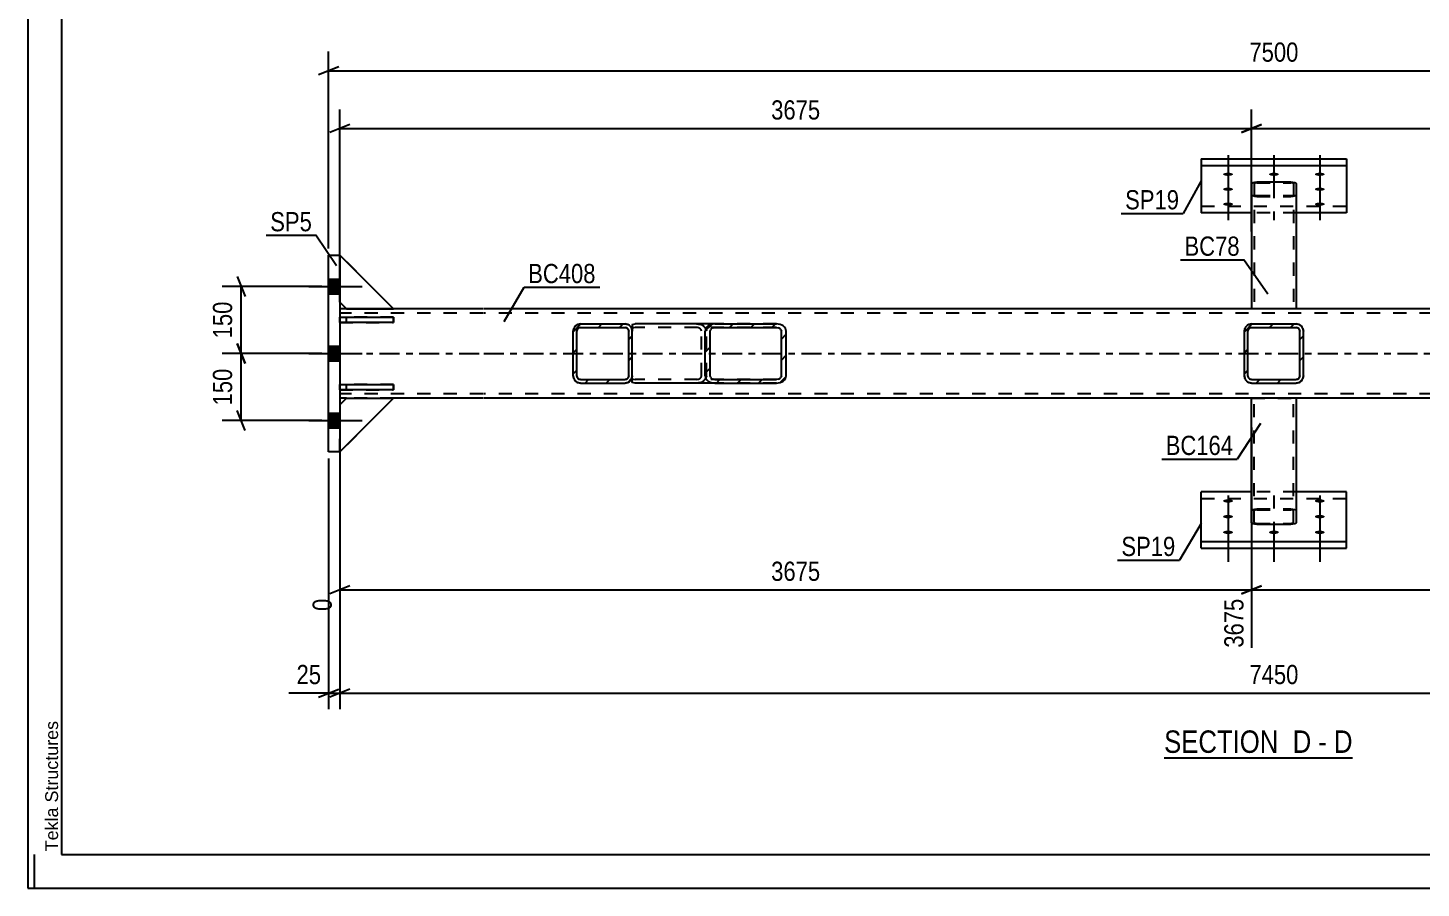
# Model space of a CAD drawing. Header units: millimetres. Extents: x 0 to 841, y 0 to 594.
# Drawn here: x 0 to 207.6, y 0 to 128.3 of the extents above; entities that cross this region are included whole.
import ezdxf

# ---------------------------------------------------------------- set-up
doc = ezdxf.new("R2010")
doc.units = ezdxf.units.MM
doc.linetypes.add('DXK_LINE_DOT2', pattern=[3.9198, 1.9599, -1.9599])
doc.linetypes.add('DXK_LINE_DOT3', pattern=[5.9187, 2.979, -0.9799, 0.9799, -0.9799])
doc.styles.add('Arial', font='ARIAL.TTF', dxfattribs={"height": 0.2})
doc.styles.add('Arial Narrow', font='ARIALN.TTF', dxfattribs={"height": 0.2})

# ---------------------------------------------------------------- blocks, each defined once
blk = doc.blocks.new('Unknown-761545199-1132')
at = {"color": 5, "linetype": 'Continuous'}
for p, q in [((0, 594), (0, 0)), ((5, 589), (5, 5)), ((1, 0), (1, 5)), ((5, 5), (836, 5)), ((0, 0), (841, 0))]:
    blk.add_line(p, q, dxfattribs=at)
at = {"color": 174, "linetype": 'Continuous', "style": 'Arial'}
blk.add_text('Tekla Structures', height=1.9102, rotation=90, dxfattribs=at).set_placement((4.5, 5.5))
blk = doc.blocks.new('Unknown-761545199-12 - 5012')
at = {"color": 6, "linetype": 'Continuous'}
blk.add_line((169.29, 19.42), (197.36, 19.42), dxfattribs=at)
at = {"color": 0, "linetype": 'Continuous'}
for points in [[(187.39, 20.17), (187.39, 23.67), (169.29, 23.67), (169.29, 20.17)], [(191.21, 20.17), (191.21, 23.67), (188.44, 23.67), (188.44, 20.17)], [(193.54, 20.17), (193.54, 23.67), (192.26, 23.67), (192.26, 20.17)], [(197.36, 20.17), (197.36, 23.67), (194.59, 23.67), (194.59, 20.17)]]:
    blk.add_wipeout(points, dxfattribs=at)
at = {"color": 7, "linetype": 'Continuous', "style": 'Arial Narrow'}
for s, p in [('SECTION ', (169.29, 20.17)), ('D', (188.44, 20.17)), ('D', (194.59, 20.17)), ('-', (192.26, 20.17))]:
    blk.add_text(s, height=3.34, dxfattribs=at).set_placement(p)
blk = doc.blocks.new('Part-761545199-5069 - 5012')
at = {"color": 2, "linetype": 'Continuous'}
for p, q in [((54.48, 86.38), (46.48, 94.38)), ((46.48, 94.38), (46.48, 94.37)), ((46.48, 87.38), (47.48, 86.38)), ((47.48, 86.38), (54.48, 86.38))]:
    blk.add_line(p, q, dxfattribs=at)
at = {"color": 7, "linetype": 'DXK_LINE_DOT2'}
blk.add_line((46.48, 94.38), (46.48, 87.38), dxfattribs=at)
blk = doc.blocks.new('Part-761545199-5030 - 5012')
at = {"color": 2, "linetype": 'Continuous'}
for p, q in [((182.31, 54.52), (182.31, 73.04)), ((188.98, 73.04), (188.98, 54.52)), ((182.37, 54.42), (182.31, 54.52)), ((182.54, 54.33), (182.37, 54.42)), ((182.8, 54.27), (182.54, 54.33)), ((183.11, 54.25), (182.8, 54.27)), ((183.11, 54.25), (188.18, 54.25)), ((188.48, 54.27), (188.18, 54.25)), ((188.74, 54.33), (188.48, 54.27)), ((188.91, 54.42), (188.74, 54.33)), ((188.98, 54.52), (188.91, 54.42))]:
    blk.add_line(p, q, dxfattribs=at)
at = {"color": 7, "linetype": 'DXK_LINE_DOT2'}
for p, q in [((182.31, 73.04), (188.98, 73.04)), ((182.71, 54.52), (182.71, 73.04)), ((188.58, 54.52), (188.58, 73.04)), ((182.31, 56.25), (182.37, 56.36)), ((182.37, 56.36), (182.54, 56.45)), ((182.54, 56.45), (182.8, 56.51)), ((182.74, 56.31), (182.71, 56.25)), ((182.83, 56.35), (182.74, 56.31)), ((182.8, 56.51), (183.11, 56.53)), ((182.96, 56.38), (182.83, 56.35)), ((183.11, 56.39), (182.96, 56.38)), ((183.11, 56.53), (188.18, 56.53)), ((183.11, 56.39), (188.18, 56.39)), ((188.18, 56.53), (188.48, 56.51)), ((188.33, 56.38), (188.18, 56.39)), ((188.46, 56.35), (188.33, 56.38)), ((188.46, 56.35), (188.48, 56.34)), ((188.48, 56.51), (188.74, 56.45)), ((188.48, 56.34), (188.55, 56.31)), ((188.58, 56.25), (188.55, 56.31)), ((188.74, 56.45), (188.91, 56.36)), ((188.91, 56.36), (188.98, 56.25)), ((182.71, 54.52), (182.74, 54.47)), ((182.74, 54.47), (182.83, 54.42)), ((182.83, 54.42), (182.96, 54.4)), ((182.96, 54.4), (183.11, 54.38)), ((183.11, 54.38), (188.18, 54.38)), ((188.18, 54.38), (188.33, 54.4)), ((188.33, 54.4), (188.46, 54.42)), ((188.46, 54.42), (188.55, 54.47)), ((188.55, 54.47), (188.58, 54.52))]:
    blk.add_line(p, q, dxfattribs=at)
blk = doc.blocks.new('Part-761545199-5078 - 5012')
at = {"color": 2, "linetype": 'Continuous'}
for p, q in [((46.48, 72.04), (47.48, 73.04)), ((54.48, 73.04), (46.48, 65.04)), ((47.48, 73.04), (54.48, 73.04))]:
    blk.add_line(p, q, dxfattribs=at)
at = {"color": 7, "linetype": 'DXK_LINE_DOT2'}
blk.add_line((46.48, 65.04), (46.48, 72.04), dxfattribs=at)
blk = doc.blocks.new('Part-761545199-5090 - 5012')
at = {"color": 7, "linetype": 'DXK_LINE_DOT2'}
for p, q in [((54.48, 75.11), (46.48, 75.11)), ((46.48, 75.11), (46.48, 74.31)), ((47.48, 74.31), (47.48, 75.11)), ((54.48, 74.31), (54.48, 75.11)), ((46.48, 74.31), (54.48, 74.31))]:
    blk.add_line(p, q, dxfattribs=at)
blk = doc.blocks.new('Part-761545199-5018 - 5012')
at = {"color": 2, "linetype": 'Continuous'}
for p, q in [((44.81, 94.37), (46.48, 94.37)), ((44.81, 65.04), (44.81, 94.37)), ((46.48, 94.37), (46.48, 65.04)), ((46.48, 65.04), (44.81, 65.04))]:
    blk.add_line(p, q, dxfattribs=at)
blk = doc.blocks.new('Part-761545199-5084 - 5012')
at = {"color": 2, "linetype": 'Continuous'}
for p, q in [((46.48, 75.11), (54.48, 75.11)), ((46.48, 74.31), (46.48, 75.11)), ((54.48, 75.11), (54.48, 74.31)), ((54.48, 74.31), (46.48, 74.31))]:
    blk.add_line(p, q, dxfattribs=at)
at = {"color": 7, "linetype": 'DXK_LINE_DOT2'}
blk.add_line((47.48, 74.31), (47.48, 75.11), dxfattribs=at)
blk = doc.blocks.new('Bolt-761545199-5033 - 5012')
at = {"linetype": 'Continuous'}
for points in [[(178.81, 57.47), (178.66, 57.48), (178.51, 57.5), (178.38, 57.52), (178.26, 57.56), (178.17, 57.6), (178.11, 57.65), (178.08, 57.7), (178.08, 57.75), (178.11, 57.8), (178.17, 57.85), (178.26, 57.89), (178.38, 57.93), (178.51, 57.95), (178.66, 57.97), (178.81, 57.98), (178.96, 57.97), (179.11, 57.95), (179.24, 57.93), (179.35, 57.89), (179.44, 57.85), (179.51, 57.8), (179.54, 57.75), (179.54, 57.7), (179.51, 57.65), (179.44, 57.6), (179.35, 57.56), (179.24, 57.52), (179.11, 57.5), (178.96, 57.48)], [(192.48, 57.47), (192.32, 57.48), (192.18, 57.5), (192.04, 57.52), (191.93, 57.56), (191.84, 57.6), (191.78, 57.65), (191.75, 57.7), (191.75, 57.75), (191.78, 57.8), (191.84, 57.85), (191.93, 57.89), (192.04, 57.93), (192.18, 57.95), (192.32, 57.97), (192.48, 57.98), (192.63, 57.97), (192.77, 57.95), (192.91, 57.93), (193.02, 57.89), (193.11, 57.85), (193.17, 57.8), (193.21, 57.75), (193.21, 57.7), (193.17, 57.65), (193.11, 57.6), (193.02, 57.56), (192.91, 57.52), (192.77, 57.5), (192.63, 57.48)], [(178.81, 55.14), (178.66, 55.14), (178.51, 55.16), (178.38, 55.19), (178.26, 55.22), (178.17, 55.26), (178.11, 55.31), (178.08, 55.36), (178.08, 55.41), (178.11, 55.47), (178.17, 55.51), (178.26, 55.56), (178.38, 55.59), (178.51, 55.62), (178.66, 55.63), (178.81, 55.64), (178.96, 55.63), (179.11, 55.62), (179.24, 55.59), (179.35, 55.56), (179.44, 55.51), (179.51, 55.47), (179.54, 55.41), (179.54, 55.36), (179.51, 55.31), (179.44, 55.26), (179.35, 55.22), (179.24, 55.19), (179.11, 55.16), (178.96, 55.14)], [(192.48, 55.14), (192.32, 55.14), (192.18, 55.16), (192.04, 55.19), (191.93, 55.22), (191.84, 55.26), (191.78, 55.31), (191.75, 55.36), (191.75, 55.41), (191.78, 55.47), (191.84, 55.51), (191.93, 55.56), (192.04, 55.59), (192.18, 55.62), (192.32, 55.63), (192.48, 55.64), (192.63, 55.63), (192.77, 55.62), (192.91, 55.59), (193.02, 55.56), (193.11, 55.51), (193.17, 55.47), (193.21, 55.41), (193.21, 55.36), (193.17, 55.31), (193.11, 55.26), (193.02, 55.22), (192.91, 55.19), (192.77, 55.16), (192.63, 55.14)], [(178.81, 52.8), (178.66, 52.81), (178.51, 52.82), (178.38, 52.85), (178.26, 52.88), (178.17, 52.93), (178.11, 52.97), (178.08, 53.02), (178.08, 53.08), (178.11, 53.13), (178.17, 53.18), (178.26, 53.22), (178.38, 53.25), (178.51, 53.28), (178.66, 53.3), (178.81, 53.3), (178.96, 53.3), (179.11, 53.28), (179.24, 53.25), (179.35, 53.22), (179.44, 53.18), (179.51, 53.13), (179.54, 53.08), (179.54, 53.02), (179.51, 52.97), (179.44, 52.93), (179.35, 52.88), (179.24, 52.85), (179.11, 52.82), (178.96, 52.81)], [(185.64, 52.8), (185.49, 52.81), (185.34, 52.82), (185.21, 52.85), (185.1, 52.88), (185.01, 52.93), (184.94, 52.97), (184.91, 53.02), (184.91, 53.08), (184.94, 53.13), (185.01, 53.18), (185.1, 53.22), (185.21, 53.25), (185.34, 53.28), (185.49, 53.3), (185.64, 53.3), (185.79, 53.3), (185.94, 53.28), (186.07, 53.25), (186.19, 53.22), (186.28, 53.18), (186.34, 53.13), (186.37, 53.08), (186.37, 53.02), (186.34, 52.97), (186.28, 52.93), (186.19, 52.88), (186.07, 52.85), (185.94, 52.82), (185.79, 52.81)], [(192.48, 52.8), (192.32, 52.81), (192.18, 52.82), (192.04, 52.85), (191.93, 52.88), (191.84, 52.93), (191.78, 52.97), (191.75, 53.02), (191.75, 53.08), (191.78, 53.13), (191.84, 53.18), (191.93, 53.22), (192.04, 53.25), (192.18, 53.28), (192.32, 53.3), (192.48, 53.3), (192.63, 53.3), (192.77, 53.28), (192.91, 53.25), (193.02, 53.22), (193.11, 53.18), (193.17, 53.13), (193.21, 53.08), (193.21, 53.02), (193.17, 52.97), (193.11, 52.93), (193.02, 52.88), (192.91, 52.85), (192.77, 52.82), (192.63, 52.81)]]:
    blk.add_hatch(color=1, dxfattribs=at).paths.add_polyline_path(points)
at = {"color": 1, "linetype": 'Continuous'}
for p, q in [((178.81, 58.54), (178.81, 53.34)), ((192.48, 58.54), (192.48, 53.34)), ((178.81, 56.2), (178.81, 51)), ((192.48, 56.2), (192.48, 51)), ((178.81, 53.87), (178.81, 48.67)), ((185.64, 53.87), (185.64, 48.67)), ((192.48, 53.87), (192.48, 48.67))]:
    blk.add_line(p, q, dxfattribs=at)
at = {"color": 1, "linetype": 'DXK_LINE_DOT2'}
blk.add_line((185.64, 58.54), (185.64, 53.34), dxfattribs=at)
blk = doc.blocks.new('Bolt-761545199-5034 - 5012')
at = {"linetype": 'Continuous'}
for points in [[(178.81, 106.66), (178.96, 106.66), (179.11, 106.64), (179.24, 106.62), (179.35, 106.58), (179.44, 106.54), (179.51, 106.5), (179.54, 106.45), (179.54, 106.4), (179.51, 106.35), (179.44, 106.31), (179.35, 106.27), (179.24, 106.23), (179.11, 106.21), (178.96, 106.19), (178.81, 106.19), (178.66, 106.19), (178.51, 106.21), (178.38, 106.23), (178.26, 106.27), (178.17, 106.31), (178.11, 106.35), (178.08, 106.4), (178.08, 106.45), (178.11, 106.5), (178.17, 106.54), (178.26, 106.58), (178.38, 106.62), (178.51, 106.64), (178.66, 106.66)], [(185.64, 106.66), (185.79, 106.66), (185.94, 106.64), (186.07, 106.62), (186.19, 106.58), (186.28, 106.54), (186.34, 106.5), (186.37, 106.45), (186.37, 106.4), (186.34, 106.35), (186.28, 106.31), (186.19, 106.27), (186.07, 106.23), (185.94, 106.21), (185.79, 106.19), (185.64, 106.19), (185.49, 106.19), (185.34, 106.21), (185.21, 106.23), (185.1, 106.27), (185.01, 106.31), (184.94, 106.35), (184.91, 106.4), (184.91, 106.45), (184.94, 106.5), (185.01, 106.54), (185.1, 106.58), (185.21, 106.62), (185.34, 106.64), (185.49, 106.66)], [(192.48, 106.66), (192.63, 106.66), (192.77, 106.64), (192.91, 106.62), (193.02, 106.58), (193.11, 106.54), (193.17, 106.5), (193.21, 106.45), (193.21, 106.4), (193.17, 106.35), (193.11, 106.31), (193.02, 106.27), (192.91, 106.23), (192.77, 106.21), (192.63, 106.19), (192.48, 106.19), (192.32, 106.19), (192.18, 106.21), (192.04, 106.23), (191.93, 106.27), (191.84, 106.31), (191.78, 106.35), (191.75, 106.4), (191.75, 106.45), (191.78, 106.5), (191.84, 106.54), (191.93, 106.58), (192.04, 106.62), (192.18, 106.64), (192.32, 106.66)], [(178.81, 104.44), (178.96, 104.43), (179.11, 104.42), (179.24, 104.39), (179.35, 104.36), (179.44, 104.32), (179.51, 104.27), (179.54, 104.23), (179.54, 104.18), (179.51, 104.13), (179.44, 104.08), (179.35, 104.04), (179.24, 104.01), (179.11, 103.98), (178.96, 103.97), (178.81, 103.96), (178.66, 103.97), (178.51, 103.98), (178.38, 104.01), (178.26, 104.04), (178.17, 104.08), (178.11, 104.13), (178.08, 104.18), (178.08, 104.23), (178.11, 104.27), (178.17, 104.32), (178.26, 104.36), (178.38, 104.39), (178.51, 104.42), (178.66, 104.43)], [(192.48, 104.44), (192.63, 104.43), (192.77, 104.42), (192.91, 104.39), (193.02, 104.36), (193.11, 104.32), (193.17, 104.27), (193.21, 104.23), (193.21, 104.18), (193.17, 104.13), (193.11, 104.08), (193.02, 104.04), (192.91, 104.01), (192.77, 103.98), (192.63, 103.97), (192.48, 103.96), (192.32, 103.97), (192.18, 103.98), (192.04, 104.01), (191.93, 104.04), (191.84, 104.08), (191.78, 104.13), (191.75, 104.18), (191.75, 104.23), (191.78, 104.27), (191.84, 104.32), (191.93, 104.36), (192.04, 104.39), (192.18, 104.42), (192.32, 104.43)], [(178.81, 102.21), (178.96, 102.21), (179.11, 102.19), (179.24, 102.17), (179.35, 102.14), (179.44, 102.1), (179.51, 102.05), (179.54, 102), (179.54, 101.95), (179.51, 101.9), (179.44, 101.86), (179.35, 101.82), (179.24, 101.78), (179.11, 101.76), (178.96, 101.74), (178.81, 101.74), (178.66, 101.74), (178.51, 101.76), (178.38, 101.78), (178.26, 101.82), (178.17, 101.86), (178.11, 101.9), (178.08, 101.95), (178.08, 102), (178.11, 102.05), (178.17, 102.1), (178.26, 102.14), (178.38, 102.17), (178.51, 102.19), (178.66, 102.21)], [(192.48, 102.21), (192.63, 102.21), (192.77, 102.19), (192.91, 102.17), (193.02, 102.14), (193.11, 102.1), (193.17, 102.05), (193.21, 102), (193.21, 101.95), (193.17, 101.9), (193.11, 101.86), (193.02, 101.82), (192.91, 101.78), (192.77, 101.76), (192.63, 101.74), (192.48, 101.74), (192.32, 101.74), (192.18, 101.76), (192.04, 101.78), (191.93, 101.82), (191.84, 101.86), (191.78, 101.9), (191.75, 101.95), (191.75, 102), (191.78, 102.05), (191.84, 102.1), (191.93, 102.14), (192.04, 102.17), (192.18, 102.19), (192.32, 102.21)]]:
    blk.add_hatch(color=1, dxfattribs=at).paths.add_polyline_path(points)
at = {"color": 1, "linetype": 'Continuous'}
for p, q in [((178.81, 109.26), (178.81, 104.03)), ((185.64, 109.26), (185.64, 104.03)), ((192.48, 109.26), (192.48, 104.03)), ((178.81, 107.04), (178.81, 101.81)), ((192.48, 107.04), (192.48, 101.81)), ((178.81, 104.81), (178.81, 99.58)), ((192.48, 104.81), (192.48, 99.58))]:
    blk.add_line(p, q, dxfattribs=at)
at = {"color": 1, "linetype": 'DXK_LINE_DOT2'}
blk.add_line((185.64, 104.81), (185.64, 99.58), dxfattribs=at)
blk = doc.blocks.new('Part-761545199-5102 - 5012')
at = {"linetype": 'Continuous'}
h = blk.add_hatch(dxfattribs=at)
h.set_pattern_fill('', scale=0.7, style=0, pattern_type=0)
h.set_pattern_definition([(45, (112.086, 75.3895), (-1.57154, 1.57154), [])])
h.paths.add_polyline_path([(111.53, 75.31), (112.09, 75.39), (112.56, 75.62), (112.88, 75.97), (112.99, 76.37), (112.99, 83.04), (112.88, 83.45), (112.56, 83.8), (112.09, 84.03), (111.53, 84.11), (102.37, 84.11), (101.81, 84.03), (101.34, 83.8), (101.02, 83.45), (100.91, 83.04), (100.91, 76.37), (101.02, 75.97), (101.34, 75.62), (101.81, 75.39), (102.37, 75.31)])
h.paths.add_polyline_path([(102.09, 75.88), (101.86, 76), (101.7, 76.17), (101.64, 76.37), (101.64, 83.04), (101.7, 83.25), (101.86, 83.42), (102.09, 83.53), (102.37, 83.57), (111.53, 83.57), (111.81, 83.53), (112.04, 83.42), (112.2, 83.25), (112.26, 83.04), (112.26, 76.37), (112.2, 76.17), (112.04, 76), (111.81, 75.88), (111.53, 75.84), (102.37, 75.84)])
at = {"color": 2, "linetype": 'Continuous'}
for p, q in [((90.04, 84.05), (90.47, 84.11)), ((90.04, 84.05), (90.04, 83.04)), ((102.37, 84.11), (90.47, 84.11)), ((101.02, 83.45), (100.91, 83.04)), ((100.91, 76.37), (100.91, 83.04)), ((101.64, 83.04), (101.7, 83.25)), ((101.64, 76.37), (101.64, 83.04)), ((102.37, 84.11), (101.81, 84.03)), ((102.09, 83.53), (102.37, 83.57)), ((102.37, 84.11), (111.53, 84.11)), ((102.37, 83.57), (111.53, 83.57)), ((112.09, 84.03), (111.53, 84.11)), ((111.53, 83.57), (111.81, 83.53)), ((112.2, 83.25), (112.26, 83.04)), ((112.26, 76.37), (112.26, 83.04)), ((112.99, 83.04), (112.88, 83.45)), ((112.99, 76.37), (112.99, 83.04)), ((90.04, 75.39), (90.04, 76.37)), ((90.04, 75.37), (90.04, 75.39)), ((90.47, 75.31), (90.04, 75.37)), ((102.37, 75.31), (90.47, 75.31)), ((100.91, 76.37), (101.02, 75.97)), ((101.7, 76.17), (101.64, 76.37)), ((101.81, 75.39), (102.37, 75.31)), ((102.37, 75.84), (102.09, 75.88)), ((102.37, 75.84), (111.53, 75.84)), ((102.37, 75.31), (111.53, 75.31)), ((111.81, 75.88), (111.53, 75.84)), ((111.53, 75.31), (112.09, 75.39)), ((112.26, 76.37), (112.2, 76.17)), ((112.88, 75.97), (112.99, 76.37))]:
    blk.add_line(p, q, dxfattribs=at)
at = {"color": 7, "linetype": 'DXK_LINE_DOT2'}
for p, q in [((90.04, 84.05), (90.04, 83.46)), ((90.19, 83.53), (90.04, 83.46)), ((90.04, 75.62), (90.04, 83.04)), ((90.47, 83.57), (90.19, 83.53)), ((111.53, 83.57), (90.47, 83.57)), ((99.62, 84.11), (100.18, 84.03)), ((99.9, 83.53), (99.62, 83.57)), ((100.35, 83.04), (100.3, 83.25)), ((100.35, 76.37), (100.35, 83.04)), ((100.97, 83.45), (101.09, 83.04)), ((101.09, 76.37), (101.09, 83.04)), ((111.53, 84.11), (102.37, 84.11)), ((90.04, 75.95), (90.19, 75.88)), ((90.19, 75.88), (90.47, 75.84)), ((111.53, 75.84), (90.47, 75.84)), ((99.62, 75.84), (99.9, 75.88)), ((100.18, 75.39), (99.62, 75.31)), ((100.3, 76.17), (100.35, 76.37)), ((101.09, 76.37), (100.97, 75.97)), ((111.53, 75.31), (102.37, 75.31))]:
    blk.add_line(p, q, dxfattribs=at)
for centre, radius, start, end in [((99.73, 82.89), 0.668, 32.4104, 75.4453), ((99.85, 82.73), 1.34, 32.4104, 75.4453), ((99.73, 76.53), 0.668, 284.5547, 327.5896), ((99.85, 76.68), 1.34, 284.5547, 327.5896)]:
    blk.add_arc(centre, radius, start, end, dxfattribs=at)
at = {"color": 2, "linetype": 'Continuous'}
for centre, radius, start, end in [((102.15, 82.73), 1.34, 104.5547, 147.5896), ((102.26, 82.89), 0.668, 104.5547, 147.5896), ((111.64, 82.89), 0.668, 32.4104, 75.4453), ((111.75, 82.73), 1.34, 32.4104, 75.4453), ((102.15, 76.68), 1.34, 212.4104, 255.4453), ((102.26, 76.53), 0.668, 212.4104, 255.4453), ((111.64, 76.53), 0.668, 284.5547, 327.5896), ((111.75, 76.68), 1.34, 284.5547, 327.5896)]:
    blk.add_arc(centre, radius, start, end, dxfattribs=at)
blk = doc.blocks.new('Part-761545199-5109 - 5012')
at = {"linetype": 'Continuous'}
h = blk.add_hatch(dxfattribs=at)
h.set_pattern_fill('', scale=0.7, style=0, pattern_type=0)
h.set_pattern_definition([(45, (189.384, 75.3895), (-1.57154, 1.57154), [])])
h.paths.add_polyline_path([(188.98, 75.31), (189.38, 75.39), (189.73, 75.62), (189.96, 75.97), (190.04, 76.37), (190.04, 83.04), (189.96, 83.45), (189.73, 83.8), (189.38, 84.03), (188.98, 84.11), (182.31, 84.11), (181.9, 84.03), (181.55, 83.8), (181.32, 83.45), (181.24, 83.04), (181.24, 76.37), (181.32, 75.97), (181.55, 75.62), (181.9, 75.39), (182.31, 75.31)])
h.paths.add_polyline_path([(182.11, 75.88), (181.93, 76), (181.82, 76.17), (181.78, 76.37), (181.78, 83.04), (181.82, 83.25), (181.93, 83.42), (182.11, 83.53), (182.31, 83.57), (188.98, 83.57), (189.18, 83.53), (189.35, 83.42), (189.47, 83.25), (189.51, 83.04), (189.51, 76.37), (189.47, 76.17), (189.35, 76), (189.18, 75.88), (188.98, 75.84), (182.31, 75.84)])
at = {"color": 7, "linetype": 'DXK_LINE_DOT2'}
for p, q in [((181.24, 83.04), (181.32, 83.45)), ((181.24, 76.37), (181.24, 83.04)), ((181.82, 83.25), (181.78, 83.04)), ((181.78, 76.37), (181.78, 83.04)), ((181.9, 84.03), (182.31, 84.11)), ((182.31, 83.57), (182.11, 83.53)), ((182.31, 84.11), (188.98, 84.11)), ((182.31, 83.57), (188.98, 83.57)), ((188.98, 84.11), (189.38, 84.03)), ((189.18, 83.53), (188.98, 83.57)), ((189.51, 83.04), (189.47, 83.25)), ((189.51, 76.37), (189.51, 83.04)), ((189.96, 83.45), (190.04, 83.04)), ((190.04, 76.37), (190.04, 83.04)), ((181.32, 75.97), (181.24, 76.37)), ((181.78, 76.37), (181.82, 76.17)), ((182.31, 75.31), (181.9, 75.39)), ((182.11, 75.88), (182.31, 75.84)), ((182.31, 75.84), (188.98, 75.84)), ((182.31, 75.31), (188.98, 75.31)), ((188.98, 75.84), (189.18, 75.88)), ((189.38, 75.39), (188.98, 75.31)), ((189.47, 76.17), (189.51, 76.37)), ((190.04, 76.37), (189.96, 75.97))]:
    blk.add_line(p, q, dxfattribs=at)
at = {"color": 2, "linetype": 'Continuous'}
for p, q in [((181.32, 83.45), (181.24, 83.04)), ((181.24, 76.37), (181.24, 83.04)), ((181.78, 83.04), (181.82, 83.25)), ((181.78, 76.37), (181.78, 83.04)), ((182.31, 84.11), (181.9, 84.03)), ((182.11, 83.53), (182.31, 83.57)), ((182.31, 84.11), (188.98, 84.11)), ((182.31, 83.57), (188.98, 83.57)), ((189.38, 84.03), (188.98, 84.11)), ((188.98, 83.57), (189.18, 83.53)), ((189.47, 83.25), (189.51, 83.04)), ((189.51, 76.37), (189.51, 83.04)), ((190.04, 83.04), (189.96, 83.45)), ((190.04, 76.37), (190.04, 83.04)), ((181.24, 76.37), (181.32, 75.97)), ((181.82, 76.17), (181.78, 76.37)), ((181.9, 75.39), (182.31, 75.31)), ((182.31, 75.84), (182.11, 75.88)), ((182.31, 75.84), (188.98, 75.84)), ((182.31, 75.31), (188.98, 75.31)), ((189.18, 75.88), (188.98, 75.84)), ((188.98, 75.31), (189.38, 75.39)), ((189.51, 76.37), (189.47, 76.17)), ((189.96, 75.97), (190.04, 76.37))]:
    blk.add_line(p, q, dxfattribs=at)
at = {"color": 7, "linetype": 'DXK_LINE_DOT2'}
for centre, radius, start, end in [((182.31, 83.04), 1.07, 112.5, 157.5), ((182.31, 83.04), 0.533, 112.5, 157.5), ((188.98, 83.04), 0.533, 22.5, 67.5), ((188.98, 83.04), 1.07, 22.5, 67.5), ((182.31, 76.37), 1.07, 202.5, 247.5), ((182.31, 76.37), 0.533, 202.5, 247.5), ((188.98, 76.37), 0.533, 292.5, 337.5), ((188.98, 76.37), 1.07, 292.5, 337.5)]:
    blk.add_arc(centre, radius, start, end, dxfattribs=at)
at = {"color": 2, "linetype": 'Continuous'}
for centre, radius, start, end in [((182.31, 83.04), 1.07, 112.5, 157.5), ((182.31, 83.04), 0.533, 112.5, 157.5), ((188.98, 83.04), 0.533, 22.5, 67.5), ((188.98, 83.04), 1.07, 22.5, 67.5), ((182.31, 76.37), 1.07, 202.5, 247.5), ((182.31, 76.37), 0.533, 202.5, 247.5), ((188.98, 76.37), 0.533, 292.5, 337.5), ((188.98, 76.37), 1.07, 292.5, 337.5)]:
    blk.add_arc(centre, radius, start, end, dxfattribs=at)
blk = doc.blocks.new('Part-761545199-5045 - 5012')
at = {"color": 7, "linetype": 'DXK_LINE_DOT2'}
for p, q in [((54.48, 85.11), (46.48, 85.11)), ((46.48, 85.11), (46.48, 84.31)), ((47.48, 84.31), (47.48, 85.11)), ((54.48, 84.31), (54.48, 85.11)), ((46.48, 84.31), (54.48, 84.31))]:
    blk.add_line(p, q, dxfattribs=at)
blk = doc.blocks.new('Part-761545199-5115 - 5012')
at = {"color": 2, "linetype": 'Continuous'}
for p, q in [((67.81, 86.37), (46.48, 86.37)), ((303.38, 86.37), (67.91, 86.37)), ((47.47, 73.04), (46.48, 73.04)), ((67.81, 73.04), (54.47, 73.04)), ((303.38, 73.04), (67.91, 73.04))]:
    blk.add_line(p, q, dxfattribs=at)
at = {"color": 7, "linetype": 'DXK_LINE_DOT2'}
for p, q in [((46.48, 86.37), (46.48, 73.04)), ((67.81, 85.71), (46.48, 85.71)), ((303.38, 85.71), (67.91, 85.71)), ((67.81, 73.71), (46.48, 73.71)), ((54.47, 73.04), (47.47, 73.04)), ((303.38, 73.71), (67.91, 73.71))]:
    blk.add_line(p, q, dxfattribs=at)
at = {"color": 7, "linetype": 'DXK_LINE_DOT3'}
for p, q in [((46.48, 79.71), (67.81, 79.71)), ((67.91, 79.71), (303.38, 79.71))]:
    blk.add_line(p, q, dxfattribs=at)
blk = doc.blocks.new('Part-761545199-5055 - 5012')
at = {"color": 2, "linetype": 'Continuous'}
for p, q in [((174.81, 108.74), (196.48, 108.74)), ((174.81, 108.74), (174.81, 100.67)), ((196.48, 108.74), (196.48, 100.67)), ((174.81, 107.73), (196.48, 107.73)), ((182.31, 100.67), (174.81, 100.67)), ((196.48, 100.67), (188.98, 100.67))]:
    blk.add_line(p, q, dxfattribs=at)
at = {"color": 7, "linetype": 'DXK_LINE_DOT2'}
for p, q in [((174.81, 101.68), (196.48, 101.68)), ((188.98, 100.67), (182.31, 100.67))]:
    blk.add_line(p, q, dxfattribs=at)
blk = doc.blocks.new('Part-761545199-5056 - 5012')
at = {"color": 2, "linetype": 'Continuous'}
for p, q in [((174.81, 50.68), (174.81, 59.09)), ((182.31, 59.09), (174.81, 59.09)), ((196.48, 59.09), (188.98, 59.09)), ((196.48, 50.68), (196.48, 59.09)), ((174.81, 51.68), (196.48, 51.68)), ((174.81, 50.68), (196.48, 50.68))]:
    blk.add_line(p, q, dxfattribs=at)
at = {"color": 7, "linetype": 'DXK_LINE_DOT2'}
for p, q in [((188.98, 59.09), (182.31, 59.09)), ((174.81, 58.09), (196.48, 58.09))]:
    blk.add_line(p, q, dxfattribs=at)
blk = doc.blocks.new('Part-761545199-5062 - 5012')
at = {"color": 2, "linetype": 'Continuous'}
for p, q in [((182.31, 105.03), (182.37, 105.12)), ((182.31, 105.03), (182.31, 86.37)), ((182.37, 105.12), (182.54, 105.21)), ((182.54, 105.21), (182.8, 105.27)), ((182.8, 105.27), (183.11, 105.29)), ((183.11, 105.29), (188.18, 105.29)), ((188.18, 105.29), (188.48, 105.27)), ((188.48, 105.27), (188.74, 105.21)), ((188.74, 105.21), (188.91, 105.12)), ((188.91, 105.12), (188.98, 105.03)), ((188.98, 105.03), (188.98, 86.37))]:
    blk.add_line(p, q, dxfattribs=at)
at = {"color": 7, "linetype": 'DXK_LINE_DOT2'}
for p, q in [((182.74, 105.07), (182.71, 105.03)), ((182.71, 105.03), (182.71, 86.37)), ((182.83, 105.12), (182.74, 105.07)), ((182.96, 105.15), (182.83, 105.12)), ((183.11, 105.16), (182.96, 105.15)), ((183.11, 105.16), (188.18, 105.16)), ((188.33, 105.15), (188.18, 105.16)), ((188.46, 105.12), (188.33, 105.15)), ((188.55, 105.07), (188.46, 105.12)), ((188.58, 105.03), (188.55, 105.07)), ((188.58, 105.03), (188.58, 86.37)), ((182.37, 103.28), (182.31, 103.38)), ((182.54, 103.19), (182.37, 103.28)), ((182.8, 103.14), (182.54, 103.19)), ((182.71, 103.38), (182.74, 103.33)), ((182.74, 103.33), (182.83, 103.28)), ((183.11, 103.12), (182.8, 103.14)), ((182.83, 103.28), (182.96, 103.26)), ((182.96, 103.26), (183.11, 103.25)), ((183.11, 103.25), (188.18, 103.25)), ((183.11, 103.12), (188.18, 103.12)), ((188.18, 103.25), (188.33, 103.26)), ((188.48, 103.14), (188.18, 103.12)), ((188.33, 103.26), (188.46, 103.28)), ((188.46, 103.28), (188.55, 103.33)), ((188.74, 103.19), (188.48, 103.14)), ((188.55, 103.33), (188.58, 103.38)), ((188.91, 103.28), (188.74, 103.19)), ((188.98, 103.38), (188.91, 103.28)), ((188.98, 86.37), (182.31, 86.37))]:
    blk.add_line(p, q, dxfattribs=at)
blk = doc.blocks.new('Part-761545199-5066 - 5012')
at = {"color": 7, "linetype": 'DXK_LINE_DOT2'}
for p, q in [((54.48, 86.38), (46.48, 94.38)), ((46.48, 94.38), (46.48, 87.38)), ((46.48, 87.38), (47.48, 86.38)), ((47.48, 86.38), (54.48, 86.38))]:
    blk.add_line(p, q, dxfattribs=at)
blk = doc.blocks.new('Part-761545199-5072 - 5012')
at = {"color": 7, "linetype": 'DXK_LINE_DOT2'}
for p, q in [((54.48, 86.38), (46.48, 94.38)), ((46.48, 94.38), (46.48, 87.38)), ((46.48, 87.38), (47.48, 86.38)), ((47.48, 86.38), (54.48, 86.38))]:
    blk.add_line(p, q, dxfattribs=at)
blk = doc.blocks.new('Part-761545199-5075 - 5012')
at = {"color": 7, "linetype": 'DXK_LINE_DOT2'}
for p, q in [((46.48, 72.04), (47.48, 73.04)), ((54.48, 73.04), (46.48, 65.04)), ((47.48, 73.04), (54.48, 73.04)), ((46.48, 65.04), (46.48, 72.04))]:
    blk.add_line(p, q, dxfattribs=at)
blk = doc.blocks.new('Part-761545199-5081 - 5012')
at = {"color": 7, "linetype": 'DXK_LINE_DOT2'}
for p, q in [((46.48, 72.04), (47.48, 73.04)), ((54.48, 73.04), (46.48, 65.04)), ((47.48, 73.04), (54.48, 73.04)), ((46.48, 65.04), (46.48, 72.04))]:
    blk.add_line(p, q, dxfattribs=at)
blk = doc.blocks.new('Part-761545199-5087 - 5012')
at = {"color": 2, "linetype": 'Continuous'}
for p, q in [((46.48, 85.11), (54.48, 85.11)), ((46.48, 84.31), (46.48, 85.11)), ((54.48, 85.11), (54.48, 84.31)), ((54.48, 84.31), (46.48, 84.31))]:
    blk.add_line(p, q, dxfattribs=at)
at = {"color": 7, "linetype": 'DXK_LINE_DOT2'}
blk.add_line((47.48, 84.31), (47.48, 85.11), dxfattribs=at)
blk = doc.blocks.new('Part-761545199-5091 - 5012')
at = {"linetype": 'Continuous'}
h = blk.add_hatch(dxfattribs=at)
h.set_pattern_fill('', scale=0.7, style=0, pattern_type=0)
h.set_pattern_definition([(45, (89.3838, 75.3895), (-1.57154, 1.57154), [])])
h.paths.add_polyline_path([(88.98, 75.31), (89.38, 75.39), (89.73, 75.62), (89.96, 75.97), (90.04, 76.37), (90.04, 83.04), (89.96, 83.45), (89.73, 83.8), (89.38, 84.03), (88.98, 84.11), (82.31, 84.11), (81.9, 84.03), (81.55, 83.8), (81.32, 83.45), (81.24, 83.04), (81.24, 76.37), (81.32, 75.97), (81.55, 75.62), (81.9, 75.39), (82.31, 75.31)])
h.paths.add_polyline_path([(82.1, 75.88), (81.93, 76), (81.82, 76.17), (81.78, 76.37), (81.78, 83.04), (81.82, 83.25), (81.93, 83.42), (82.1, 83.53), (82.31, 83.57), (88.98, 83.57), (89.18, 83.53), (89.35, 83.42), (89.47, 83.25), (89.51, 83.04), (89.51, 76.37), (89.47, 76.17), (89.35, 76), (89.18, 75.88), (88.98, 75.84), (82.31, 75.84)])
at = {"color": 7, "linetype": 'DXK_LINE_DOT2'}
for p, q in [((81.24, 83.04), (81.32, 83.45)), ((81.24, 76.37), (81.24, 83.04)), ((81.82, 83.25), (81.78, 83.04)), ((81.78, 76.37), (81.78, 83.04)), ((81.9, 84.03), (82.31, 84.11)), ((82.31, 83.57), (82.1, 83.53)), ((82.31, 84.11), (88.98, 84.11)), ((82.31, 83.57), (88.98, 83.57)), ((88.98, 84.11), (89.38, 84.03)), ((89.18, 83.53), (88.98, 83.57)), ((89.51, 83.04), (89.47, 83.25)), ((89.51, 76.37), (89.51, 83.04)), ((89.96, 83.45), (90.04, 83.04)), ((90.04, 76.37), (90.04, 83.04)), ((81.32, 75.97), (81.24, 76.37)), ((81.78, 76.37), (81.82, 76.17)), ((82.31, 75.31), (81.9, 75.39)), ((82.1, 75.88), (82.31, 75.84)), ((82.31, 75.84), (88.98, 75.84)), ((82.31, 75.31), (88.98, 75.31)), ((88.98, 75.84), (89.18, 75.88)), ((89.38, 75.39), (88.98, 75.31)), ((89.47, 76.17), (89.51, 76.37)), ((90.04, 76.37), (89.96, 75.97))]:
    blk.add_line(p, q, dxfattribs=at)
at = {"color": 2, "linetype": 'Continuous'}
for p, q in [((81.32, 83.45), (81.24, 83.04)), ((81.24, 76.37), (81.24, 83.04)), ((81.78, 83.04), (81.82, 83.25)), ((81.78, 76.37), (81.78, 83.04)), ((82.31, 84.11), (81.9, 84.03)), ((82.1, 83.53), (82.31, 83.57)), ((82.31, 84.11), (88.98, 84.11)), ((82.31, 83.57), (88.98, 83.57)), ((89.38, 84.03), (88.98, 84.11)), ((88.98, 83.57), (89.18, 83.53)), ((89.47, 83.25), (89.51, 83.04)), ((89.51, 76.37), (89.51, 83.04)), ((90.04, 83.04), (89.96, 83.45)), ((90.04, 76.37), (90.04, 83.04)), ((81.24, 76.37), (81.32, 75.97)), ((81.82, 76.17), (81.78, 76.37)), ((81.9, 75.39), (82.31, 75.31)), ((82.31, 75.84), (82.1, 75.88)), ((82.31, 75.84), (88.98, 75.84)), ((82.31, 75.31), (88.98, 75.31)), ((89.18, 75.88), (88.98, 75.84)), ((88.98, 75.31), (89.38, 75.39)), ((89.51, 76.37), (89.47, 76.17)), ((89.96, 75.97), (90.04, 76.37))]:
    blk.add_line(p, q, dxfattribs=at)
at = {"color": 7, "linetype": 'DXK_LINE_DOT3'}
blk.add_line((85.64, 79.71), (85.64, 79.71), dxfattribs=at)
at = {"color": 7, "linetype": 'DXK_LINE_DOT2'}
for centre, radius, start, end in [((82.31, 83.04), 1.07, 112.5, 157.5), ((82.31, 83.04), 0.533, 112.5, 157.5), ((88.98, 83.04), 0.533, 22.5, 67.5), ((88.98, 83.04), 1.07, 22.5, 67.5), ((82.31, 76.37), 1.07, 202.5, 247.5), ((82.31, 76.37), 0.533, 202.5, 247.5), ((88.98, 76.37), 0.533, 292.5, 337.5), ((88.98, 76.37), 1.07, 292.5, 337.5)]:
    blk.add_arc(centre, radius, start, end, dxfattribs=at)
at = {"color": 2, "linetype": 'Continuous'}
for centre, radius, start, end in [((82.31, 83.04), 1.07, 112.5, 157.5), ((82.31, 83.04), 0.533, 112.5, 157.5), ((88.98, 83.04), 0.533, 22.5, 67.5), ((88.98, 83.04), 1.07, 22.5, 67.5), ((82.31, 76.37), 1.07, 202.5, 247.5), ((82.31, 76.37), 0.533, 202.5, 247.5), ((88.98, 76.37), 0.533, 292.5, 337.5), ((88.98, 76.37), 1.07, 292.5, 337.5)]:
    blk.add_arc(centre, radius, start, end, dxfattribs=at)
blk = doc.blocks.new('Bolt-761545199-5118 - 5012')
at = {"linetype": 'Continuous'}
for points in [[(46.48, 88.61), (46.48, 90.81), (44.81, 90.81), (44.81, 88.61)], [(46.48, 88.61), (46.48, 90.81), (44.81, 90.81), (44.81, 88.61)], [(46.48, 88.61), (46.48, 90.81), (44.81, 90.81), (44.81, 88.61)], [(46.48, 88.61), (46.48, 90.81), (44.81, 90.81), (44.81, 88.61)], [(46.48, 78.61), (46.48, 80.81), (44.81, 80.81), (44.81, 78.61)], [(46.48, 78.61), (46.48, 80.81), (44.81, 80.81), (44.81, 78.61)], [(46.48, 68.61), (46.48, 70.81), (44.81, 70.81), (44.81, 68.61)], [(46.48, 68.61), (46.48, 70.81), (44.81, 70.81), (44.81, 68.61)], [(46.48, 68.61), (46.48, 70.81), (44.81, 70.81), (44.81, 68.61)], [(46.48, 68.61), (46.48, 70.81), (44.81, 70.81), (44.81, 68.61)]]:
    blk.add_hatch(color=1, dxfattribs=at).paths.add_polyline_path(points)
at = {"color": 1, "linetype": 'Continuous'}
for p, q in [((41.88, 89.71), (49.81, 89.71)), ((41.88, 89.71), (49.81, 89.71)), ((41.88, 89.71), (49.81, 89.71)), ((41.88, 89.71), (49.81, 89.71)), ((44.81, 90.81), (46.48, 90.81)), ((44.81, 90.81), (46.48, 90.81)), ((44.81, 90.81), (46.48, 90.81)), ((44.81, 90.81), (46.48, 90.81)), ((44.81, 88.61), (46.48, 88.61)), ((44.81, 88.61), (46.48, 88.61)), ((44.81, 88.61), (46.48, 88.61)), ((44.81, 88.61), (46.48, 88.61)), ((41.88, 79.71), (49.81, 79.71)), ((41.88, 79.71), (49.81, 79.71)), ((44.81, 80.81), (46.48, 80.81)), ((44.81, 80.81), (46.48, 80.81)), ((44.81, 78.61), (46.48, 78.61)), ((44.81, 78.61), (46.48, 78.61)), ((44.81, 70.81), (46.48, 70.81)), ((44.81, 70.81), (46.48, 70.81)), ((44.81, 70.81), (46.48, 70.81)), ((44.81, 70.81), (46.48, 70.81)), ((41.88, 69.71), (49.81, 69.71)), ((41.88, 69.71), (49.81, 69.71)), ((41.88, 69.71), (49.81, 69.71)), ((41.88, 69.71), (49.81, 69.71)), ((44.81, 68.61), (46.48, 68.61)), ((44.81, 68.61), (46.48, 68.61)), ((44.81, 68.61), (46.48, 68.61)), ((44.81, 68.61), (46.48, 68.61))]:
    blk.add_line(p, q, dxfattribs=at)
blk = doc.blocks.new('StraightDimension-761545199-5199 - 5012')
at = {"color": 7, "linetype": 'Continuous'}
for p, q in [((46.48, 87.38), (46.48, 116.09)), ((182.31, 97.88), (182.31, 116.09)), ((47.98, 113.84), (44.98, 112.64)), ((46.48, 113.24), (182.31, 113.24)), ((180.81, 112.64), (183.81, 113.84))]:
    blk.add_line(p, q, dxfattribs=at)
at = {"color": 0}
blk.add_wipeout([(118.65, 113.99), (118.65, 118.19), (110.14, 118.19), (110.14, 113.99)], dxfattribs=at)
at = {"color": 3, "style": 'Arial Narrow'}
blk.add_text('3675', height=2.863, dxfattribs=at).set_placement((110.74, 114.59))
blk = doc.blocks.new('StraightDimension-761545199-5137 - 5012')
at = {"color": 7, "linetype": 'Continuous'}
for p, q in [((43.81, 89.71), (28.93, 89.71)), ((31.18, 91.21), (32.38, 88.21)), ((31.78, 79.71), (31.78, 89.71)), ((32.38, 78.21), (31.18, 81.21)), ((43.81, 79.71), (28.93, 79.71))]:
    blk.add_line(p, q, dxfattribs=at)
at = {"color": 0}
blk.add_wipeout([(31.03, 88.05), (26.83, 88.05), (26.83, 81.37), (31.03, 81.37)], dxfattribs=at)
at = {"color": 3, "style": 'Arial Narrow'}
blk.add_text('150', height=2.863, rotation=90.0002, dxfattribs=at).set_placement((30.43, 81.97))
blk = doc.blocks.new('StraightDimension-761545199-5126 - 5012')
at = {"color": 7, "linetype": 'Continuous'}
for p, q in [((44.81, 95.37), (44.81, 124.71)), ((46.31, 122.46), (43.31, 121.26)), ((44.81, 121.86), (326.48, 121.86))]:
    blk.add_line(p, q, dxfattribs=at)
at = {"color": 0}
blk.add_wipeout([(189.9, 122.61), (189.9, 126.81), (181.39, 126.81), (181.39, 122.61)], dxfattribs=at)
at = {"color": 3, "style": 'Arial Narrow'}
blk.add_text('7500', height=2.863, dxfattribs=at).set_placement((181.99, 123.21))
blk = doc.blocks.new('StraightDimension-761545199-5186 - 5012')
at = {"color": 7, "linetype": 'Continuous'}
for p, q in [((182.31, 97.88), (182.31, 116.09)), ((324.81, 87.38), (324.81, 116.09)), ((183.81, 113.84), (180.81, 112.64)), ((182.31, 113.24), (324.81, 113.24)), ((323.31, 112.64), (326.31, 113.84))]:
    blk.add_line(p, q, dxfattribs=at)
at = {"color": 0}
blk.add_wipeout([(257.82, 113.99), (257.82, 118.19), (249.3, 118.19), (249.3, 113.99)], dxfattribs=at)
at = {"color": 3, "style": 'Arial Narrow'}
blk.add_text('3775', height=2.863, dxfattribs=at).set_placement((249.9, 114.59))
blk = doc.blocks.new('StraightDimension-761545199-5156 - 5012')
at = {"color": 7, "linetype": 'Continuous'}
for p, q in [((46.48, 72.04), (46.48, 41.33)), ((182.31, 68.69), (182.31, 35.85)), ((47.98, 45.06), (44.98, 43.86)), ((46.48, 44.46), (182.31, 44.46)), ((180.81, 43.86), (183.81, 45.06))]:
    blk.add_line(p, q, dxfattribs=at)
at = {"color": 0}
blk.add_wipeout([(118.65, 45.21), (118.65, 49.41), (110.14, 49.41), (110.14, 45.21)], dxfattribs=at)
at = {"color": 0, "linetype": 'Continuous'}
for points in [[(45.88, 43.76), (41.68, 43.76), (41.68, 40.73), (45.88, 40.73)], [(181.71, 43.76), (177.51, 43.76), (177.51, 35.25), (181.71, 35.25)]]:
    blk.add_wipeout(points, dxfattribs=at)
at = {"color": 3, "style": 'Arial Narrow'}
blk.add_text('3675', height=2.863, dxfattribs=at).set_placement((110.74, 45.81))
at = {"color": 3, "linetype": 'Continuous', "style": 'Arial Narrow'}
for s, height, p in [('0', 2.86, (45.28, 41.33)), ('3675', 2.863, (181.11, 35.85))]:
    blk.add_text(s, height=height, rotation=90.0002, dxfattribs=at).set_placement(p)
blk = doc.blocks.new('StraightDimension-761545199-5169 - 5012')
at = {"color": 7, "linetype": 'Continuous'}
for p, q in [((324.81, 72.04), (324.81, 35.85)), ((182.31, 68.69), (182.31, 35.85)), ((183.81, 45.06), (180.81, 43.86)), ((182.31, 44.46), (324.81, 44.46)), ((323.31, 43.86), (326.31, 45.06))]:
    blk.add_line(p, q, dxfattribs=at)
at = {"color": 0}
blk.add_wipeout([(257.82, 45.21), (257.82, 49.41), (249.3, 49.41), (249.3, 45.21)], dxfattribs=at)
at = {"color": 0, "linetype": 'Continuous'}
blk.add_wipeout([(324.21, 43.76), (320.01, 43.76), (320.01, 35.25), (324.21, 35.25)], dxfattribs=at)
at = {"color": 3, "style": 'Arial Narrow'}
blk.add_text('3775', height=2.863, dxfattribs=at).set_placement((249.9, 45.81))
at = {"color": 3, "linetype": 'Continuous', "style": 'Arial Narrow'}
blk.add_text('7450', height=2.863, rotation=90.0002, dxfattribs=at).set_placement((323.61, 35.85))
blk = doc.blocks.new('StraightDimension-761545199-5210 - 5012')
at = {"color": 7, "linetype": 'Continuous'}
for p, q in [((44.81, 64.04), (44.81, 26.67)), ((46.48, 64.04), (46.48, 26.67)), ((43.31, 28.47), (46.31, 29.67)), ((44.81, 29.07), (46.48, 29.07)), ((47.98, 29.67), (44.98, 28.47))]:
    blk.add_line(p, q, dxfattribs=at)
at = {"color": 0}
blk.add_wipeout([(44.28, 29.82), (44.28, 34.02), (39.43, 34.02), (39.43, 29.82)], dxfattribs=at)
at = {"color": 7, "linetype": 'Continuous'}
blk.add_line((44.81, 29.07), (38.9, 29.07), dxfattribs=at)
blk.add_line((44.81, 29.07), (38.9, 29.07), dxfattribs=at)
at = {"color": 3, "style": 'Arial Narrow'}
blk.add_text('25', height=2.863, dxfattribs=at).set_placement((40.03, 30.42))
blk = doc.blocks.new('StraightDimension-761545199-5146 - 5012')
at = {"color": 7, "linetype": 'Continuous'}
for p, q in [((31.18, 81.21), (32.38, 78.21)), ((43.81, 79.71), (28.93, 79.71)), ((31.78, 69.71), (31.78, 79.71)), ((32.38, 68.21), (31.18, 71.21)), ((43.81, 69.71), (28.93, 69.71))]:
    blk.add_line(p, q, dxfattribs=at)
at = {"color": 0}
blk.add_wipeout([(31.03, 78.05), (26.83, 78.05), (26.83, 71.37), (31.03, 71.37)], dxfattribs=at)
at = {"color": 3, "style": 'Arial Narrow'}
blk.add_text('150', height=2.863, rotation=90.0002, dxfattribs=at).set_placement((30.43, 71.97))
blk = doc.blocks.new('StraightDimension-761545199-5242 - 5012')
at = {"color": 7, "linetype": 'Continuous'}
for p, q in [((46.48, 64.04), (46.48, 26.67)), ((47.98, 29.67), (44.98, 28.47)), ((46.48, 29.07), (324.81, 29.07))]:
    blk.add_line(p, q, dxfattribs=at)
at = {"color": 0}
blk.add_wipeout([(189.9, 29.82), (189.9, 34.02), (181.39, 34.02), (181.39, 29.82)], dxfattribs=at)
at = {"color": 3, "style": 'Arial Narrow'}
blk.add_text('7450', height=2.863, dxfattribs=at).set_placement((181.99, 30.42))
blk = doc.blocks.new('Mark-761545199-5014 - 5012')
at = {"color": 0}
blk.add_wipeout([(42.32, 97.93), (42.32, 100.93), (36.11, 100.93), (36.11, 97.93)], dxfattribs=at)
blk.add_wipeout([(42.32, 97.93), (42.32, 100.93), (36.11, 100.93), (36.11, 97.93)], dxfattribs=at)
at = {"color": 30, "linetype": 'Continuous'}
for p in [(35.51, 97.33), (45.98, 92.79)]:
    blk.add_line(p, (42.92, 97.33), dxfattribs=at)
at = {"color": 3, "style": 'Arial Narrow'}
blk.add_text('SP5', height=2.863, dxfattribs=at).set_placement((36.11, 97.93))
blk = doc.blocks.new('Mark-761545199-5026 - 5012')
at = {"color": 0}
blk.add_wipeout([(179.57, 64.58), (179.57, 67.58), (169.52, 67.58), (169.52, 64.58)], dxfattribs=at)
blk.add_wipeout([(179.57, 64.58), (179.57, 67.58), (169.52, 67.58), (169.52, 64.58)], dxfattribs=at)
at = {"color": 30, "linetype": 'Continuous'}
for p in [(183.66, 69.26), (168.92, 63.98)]:
    blk.add_line(p, (180.17, 63.98), dxfattribs=at)
at = {"color": 3, "style": 'Arial Narrow'}
blk.add_text('BC164', height=2.863, dxfattribs=at).set_placement((169.52, 64.58))
blk = doc.blocks.new('Mark-761545199-9002 - 5012')
at = {"color": 0}
blk.add_wipeout([(170.96, 49.52), (170.96, 52.52), (162.92, 52.52), (162.92, 49.52)], dxfattribs=at)
blk.add_wipeout([(170.96, 49.52), (170.96, 52.52), (162.92, 52.52), (162.92, 49.52)], dxfattribs=at)
at = {"color": 30, "linetype": 'Continuous'}
for p in [(174.81, 54.35), (162.32, 48.92)]:
    blk.add_line(p, (171.56, 48.92), dxfattribs=at)
at = {"color": 3, "style": 'Arial Narrow'}
blk.add_text('SP19', height=2.863, dxfattribs=at).set_placement((162.92, 49.52))
blk = doc.blocks.new('Mark-761545199-8960 - 5012')
at = {"color": 0}
blk.add_wipeout([(171.52, 101.2), (171.52, 104.2), (163.48, 104.2), (163.48, 101.2)], dxfattribs=at)
blk.add_wipeout([(171.52, 101.2), (171.52, 104.2), (163.48, 104.2), (163.48, 101.2)], dxfattribs=at)
at = {"color": 30, "linetype": 'Continuous'}
for p in [(174.81, 105.46), (162.88, 100.6)]:
    blk.add_line(p, (172.12, 100.6), dxfattribs=at)
at = {"color": 3, "style": 'Arial Narrow'}
blk.add_text('SP19', height=2.863, dxfattribs=at).set_placement((163.48, 101.2))
blk = doc.blocks.new('Mark-761545199-5111 - 5012')
at = {"color": 0}
blk.add_wipeout([(84.59, 90.2), (84.59, 93.2), (74.54, 93.2), (74.54, 90.2)], dxfattribs=at)
blk.add_wipeout([(84.59, 90.2), (84.59, 93.2), (74.54, 93.2), (74.54, 90.2)], dxfattribs=at)
at = {"color": 30, "linetype": 'Continuous'}
for p, q in [((70.98, 84.47), (73.94, 89.6)), ((73.94, 89.6), (85.19, 89.6))]:
    blk.add_line(p, q, dxfattribs=at)
at = {"color": 3, "style": 'Arial Narrow'}
blk.add_text('BC408', height=2.863, dxfattribs=at).set_placement((74.54, 90.2))
blk = doc.blocks.new('Mark-761545199-5058 - 5012')
at = {"color": 0}
blk.add_wipeout([(180.54, 94.28), (180.54, 97.28), (172.32, 97.28), (172.32, 94.28)], dxfattribs=at)
blk.add_wipeout([(180.54, 94.28), (180.54, 97.28), (172.32, 97.28), (172.32, 94.28)], dxfattribs=at)
at = {"color": 30, "linetype": 'Continuous'}
for p in [(171.72, 93.68), (184.72, 88.57)]:
    blk.add_line(p, (181.14, 93.68), dxfattribs=at)
at = {"color": 3, "style": 'Arial Narrow'}
blk.add_text('BC78', height=2.863, dxfattribs=at).set_placement((172.32, 94.28))

msp = doc.modelspace()

# ---------------------------------------------------------------- block references
for name in ['Unknown-761545199-1132', 'Part-761545199-5055 - 5012', 'Bolt-761545199-5034 - 5012', 'Part-761545199-5062 - 5012', 'Part-761545199-5018 - 5012', 'Part-761545199-5069 - 5012', 'Part-761545199-5066 - 5012', 'Part-761545199-5072 - 5012', 'Bolt-761545199-5118 - 5012', 'Part-761545199-5115 - 5012', 'Part-761545199-5045 - 5012', 'Part-761545199-5087 - 5012', 'Part-761545199-5091 - 5012', 'Part-761545199-5102 - 5012', 'Part-761545199-5109 - 5012', 'Part-761545199-5090 - 5012', 'Part-761545199-5084 - 5012', 'Part-761545199-5078 - 5012', 'Part-761545199-5075 - 5012', 'Part-761545199-5081 - 5012', 'Part-761545199-5030 - 5012', 'Part-761545199-5056 - 5012', 'Bolt-761545199-5033 - 5012']:
    msp.add_blockref(name, (0, 0))

# ---------------------------------------------------------------- next in the draw order: block references
for name in ['StraightDimension-761545199-5199 - 5012', 'StraightDimension-761545199-5137 - 5012', 'StraightDimension-761545199-5156 - 5012', 'Unknown-761545199-12 - 5012']:
    msp.add_blockref(name, (0, 0))

# ---------------------------------------------------------------- next in the draw order: block references
for name in ['StraightDimension-761545199-5126 - 5012', 'Mark-761545199-5111 - 5012', 'StraightDimension-761545199-5146 - 5012', 'StraightDimension-761545199-5169 - 5012', 'StraightDimension-761545199-5210 - 5012']:
    msp.add_blockref(name, (0, 0))

# ---------------------------------------------------------------- next in the draw order: block references
for name in ['StraightDimension-761545199-5186 - 5012', 'Mark-761545199-8960 - 5012', 'Mark-761545199-5014 - 5012', 'StraightDimension-761545199-5242 - 5012']:
    msp.add_blockref(name, (0, 0))

# ---------------------------------------------------------------- next in the draw order: block references
for name in ['Mark-761545199-5058 - 5012', 'Mark-761545199-5026 - 5012', 'Mark-761545199-9002 - 5012']:
    msp.add_blockref(name, (0, 0))

doc.saveas('drawing.dxf')
